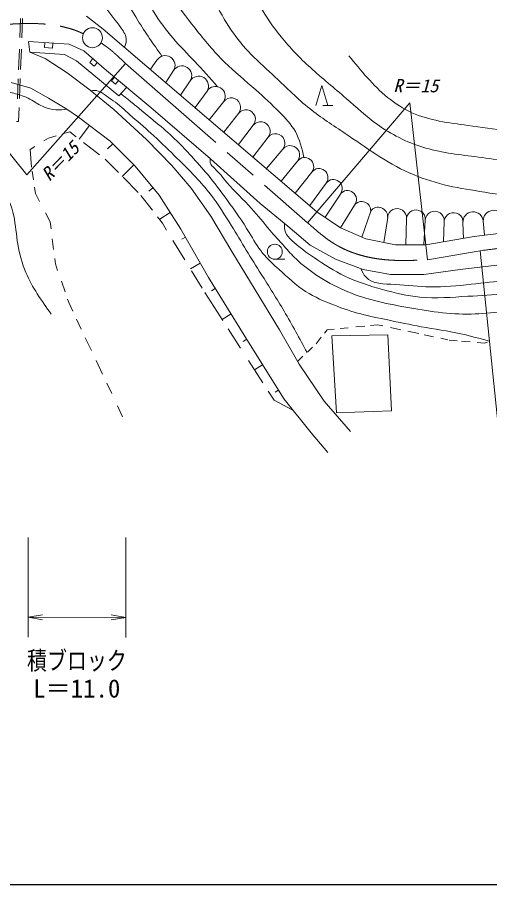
# Model space of a CAD drawing. Units: millimetres, scale not verified. Extents: x 40000 to 680000, y 20000 to 380000.
# Drawn here: x 188650 to 235986, y 205000 to 291836 of the extents above; entities that cross this region are included whole.
import ezdxf
from ezdxf.enums import TextEntityAlignment as Align

# ---------------------------------------------------------------- set-up
doc = ezdxf.new("R2010")
doc.units = ezdxf.units.MM
doc.header["$LTSCALE"] = 1000
doc.linetypes.add('CHAIN', pattern=[18.5, 12, -1.5, 3.5, -1.5])
for name, color, linetype, lineweight in [('M-BGD', 7, 'Continuous', 13), ('M-BMK', 2, 'CHAIN', 13), ('M-BMK-SRVR', 3, 'Continuous', 13), ('M-STR-HTXT', 7, 'Continuous', 13), ('M-STR-STR3', 7, 'Continuous', 13), ('M-TTL-BAND', 7, 'Continuous', 25)]:
    doc.layers.add(name, color=color, linetype=linetype, lineweight=lineweight)
doc.styles.add('ＭＳ ゴシック', font='')
doc.styles.get('ＭＳ ゴシック').set_extended_font_data('MS Gothic')

# ---------------------------------------------------------------- blocks, each defined once
blk = doc.blocks.new('open_arrow')
at = {"color": 0, "linetype": 'Continuous', "lineweight": -2}
blk.add_lwpolyline([(7.5, 1.25), (0, 0), (7.5, -1.25)], dxfattribs=at)

msp = doc.modelspace()

# ---------------------------------------------------------------- linework, layer by layer
at = {"layer": 'M-BGD'}
for p, q in [((195576, 291940), (197266, 290659)), ((188902, 289821), (188973, 291706)), ((189101, 289799), (189174, 291731)), ((197266, 290659), (218679, 272368)), ((189904, 288339), (189778, 289402)), ((189778, 289402), (193837, 289165)), ((191372, 288808), (191401, 289307)), ((192184, 288761), (192213, 289260)), ((193837, 289165), (195324, 288484)), ((188778, 286581), (188857, 288649)), ((188979, 286604), (189058, 288666)), ((191434, 287722), (189904, 288339)), ((193378, 288131), (189904, 288339)), ((192184, 288761), (191372, 288808)), ((195324, 288484), (197597, 286527)), ((193643, 286275), (191434, 287722)), ((194569, 287494), (193378, 288131)), ((198818, 283972), (194569, 287494)), ((195907, 287322), (196233, 287701)), ((202633, 287536), (201980, 286632)), ((196361, 286931), (195907, 287322)), ((196361, 286931), (196688, 287310)), ((188869, 283701), (188946, 285719)), ((195959, 284530), (193643, 286275)), ((197597, 286527), (202014, 282804)), ((198074, 285471), (198396, 285853)), ((204309, 286507), (203521, 285316)), ((188042, 285323), (190013, 284738)), ((188668, 283677), (188744, 285671)), ((198473, 285134), (198074, 285471)), ((198473, 285134), (198796, 285516)), ((205985, 285478), (205013, 284041)), ((218573, 283006), (219174, 285005)), ((219174, 285005), (219773, 283005)), ((190013, 284738), (191786, 283745)), ((198337, 282594), (195959, 284530)), ((199557, 284779), (198818, 283972)), ((207662, 284448), (206462, 282804)), ((191786, 283745), (193596, 282652)), ((209338, 283419), (207888, 281586)), ((188782, 281412), (188835, 282818)), ((193596, 282652), (194773, 281832)), ((201586, 279620), (198337, 282594)), ((202014, 282804), (208025, 277678)), ((210818, 282225), (209335, 280350)), ((219273, 283005), (220273, 283004)), ((188782, 281412), (188582, 281419)), ((194773, 281832), (197957, 279432)), ((194862, 279640), (195884, 280995)), ((212297, 281031), (210799, 279098)), ((191758, 279752), (191297, 279461)), ((192551, 279980), (191758, 279752)), ((193913, 280373), (193174, 280160)), ((194543, 279887), (193913, 280373)), ((204127, 277005), (201586, 279620)), ((213777, 279837), (212257, 277853)), ((190411, 278903), (189938, 278604)), ((196882, 278082), (195285, 279314)), ((197703, 278678), (198207, 279181)), ((197957, 279432), (200467, 276919)), ((189938, 278604), (190080, 276832)), ((215257, 278644), (213614, 276694)), ((198783, 276292), (197454, 277641)), ((199168, 275901), (200327, 277058)), ((208025, 277678), (212986, 273193)), ((216736, 277450), (215099, 275426)), ((190138, 276430), (190263, 275572)), ((200467, 276919), (202850, 274029)), ((206079, 274720), (204127, 277005)), ((218164, 276349), (216480, 274246)), ((200745, 274301), (199243, 275825)), ((190371, 274821), (190461, 274199)), ((201828, 274436), (202237, 274772)), ((208055, 271940), (206079, 274720)), ((219593, 275247), (217947, 272993)), ((190461, 274199), (190886, 273388)), ((202186, 272522), (201042, 273999)), ((202850, 274029), (205045, 270637)), ((221021, 274146), (219495, 271817)), ((212986, 273193), (215751, 270913)), ((222449, 273045), (221037, 270778)), ((191483, 272250), (191943, 271373)), ((203195, 271221), (202704, 271854)), ((202943, 271631), (203971, 272296)), ((210154, 268391), (208055, 271940)), ((218679, 272368), (221053, 270767)), ((224064, 272443), (223176, 269839)), ((225764, 271809), (225382, 269304)), ((191943, 271373), (192031, 270664)), ((203610, 270543), (203195, 271221)), ((227651, 271673), (227574, 269072)), ((229537, 271538), (229400, 269070)), ((231424, 271403), (231354, 269367)), ((233310, 271268), (233348, 269704)), ((235350, 271421), (235467, 270013)), ((205045, 270637), (207804, 265800)), ((215751, 270913), (217987, 269039)), ((221053, 270767), (223565, 269669)), ((234439, 269889), (238185, 270343)), ((192158, 269646), (192288, 268593)), ((205440, 267556), (204250, 269499)), ((205142, 269632), (205501, 269837)), ((223565, 269669), (226534, 269072)), ((229595, 269070), (234439, 269889)), ((212480, 264566), (210154, 268391)), ((217987, 269039), (220549, 267614)), ((226534, 269072), (229595, 269070)), ((192403, 267675), (192467, 267159)), ((214455, 267620), (215455, 267620)), ((220549, 267614), (223314, 266594)), ((192467, 267159), (192692, 266506)), ((205989, 266661), (206988, 267231)), ((223314, 266594), (226040, 266104)), ((229376, 266101), (233038, 266587)), ((233038, 266587), (236700, 267032)), ((207180, 264716), (206106, 266470)), ((207804, 265800), (211817, 259330)), ((226040, 266104), (229376, 266101)), ((193067, 265419), (193429, 264368)), ((209253, 261473), (207451, 264275)), ((208110, 264470), (208485, 264703)), ((214929, 260544), (212480, 264566)), ((193691, 263608), (193804, 263280)), ((193804, 263280), (194216, 262408)), ((194593, 261607), (195057, 260625)), ((209172, 261599), (210066, 262153)), ((211020, 258726), (209792, 260635)), ((216887, 257110), (214929, 260544)), ((219425, 260209), (219688, 260549)), ((219688, 260549), (220388, 260618)), ((221012, 260680), (221816, 260760)), ((222558, 260834), (223481, 260925)), ((224028, 260979), (224755, 261052)), ((224755, 261052), (225286, 260939)), ((226049, 260776), (227078, 260556)), ((195465, 259761), (196074, 258469)), ((218610, 259156), (219116, 259809)), ((220166, 259956), (225793, 260047)), ((220635, 252240), (220166, 259956)), ((225793, 260047), (226143, 252426)), ((227788, 260405), (228896, 260169)), ((229418, 260057), (230350, 259859)), ((231081, 259703), (231781, 259554)), ((211273, 259372), (211647, 259604)), ((211817, 259330), (215392, 253614)), ((217762, 258359), (218238, 258806)), ((231911, 259526), (232739, 259452)), ((233156, 259414), (234033, 259335)), ((234738, 259271), (235457, 259207)), ((235457, 259207), (235767, 259324)), ((196544, 257473), (197181, 256123)), ((213267, 255234), (211815, 257491)), ((212419, 256552), (213229, 257055)), ((216729, 257387), (217274, 257899)), ((219409, 253407), (216887, 257110)), ((197606, 255224), (198106, 254163)), ((214493, 254308), (214810, 254505)), ((214385, 253497), (213788, 254424)), ((215392, 253614), (218089, 250221)), ((198686, 252934), (199206, 251833)), ((216272, 252506), (214385, 253497)), ((222054, 250365), (219409, 253407)), ((226143, 252426), (220635, 252240)), ((218089, 250221), (219783, 248273))]:
    msp.add_line(p, q, dxfattribs=at)
msp.add_circle((214456, 268370), 750, dxfattribs=at)
for centre, radius, start, end in [((203471, 287022), 984, 328.44652, 148.44652), ((205147, 285992), 984, 328.44652, 148.44652), ((206824, 284963), 984, 328.44652, 148.44652), ((208500, 283933), 984, 328.44652, 148.44652), ((210078, 282822), 951, 321.10256, 141.10256), ((211558, 281628), 951, 321.10256, 141.10256), ((213037, 280434), 951, 321.10256, 141.10256), ((214517, 279240), 951, 321.10256, 141.10256), ((215996, 278047), 951, 321.10256, 141.10256), ((217450, 276899), 902, 322.36743, 142.36743), ((218879, 275798), 902, 322.36743, 142.36743), ((220307, 274697), 902, 322.36743, 142.36743), ((221735, 273595), 902, 322.36743, 142.36743), ((223163, 272494), 902, 356.72468, 142.36743), ((224821, 271876), 946, 355.9036, 143.1885), ((226707, 271741), 946, 355.9036, 175.9036), ((228594, 271606), 946, 355.9036, 175.9036), ((230481, 271471), 946, 355.9036, 175.9036), ((232367, 271336), 946, 355.9036, 175.9036), ((234330, 271344), 1022, 4.28099, 184.28099), ((236369, 271497), 1022, 4.28099, 184.28099)]:
    msp.add_arc(centre, radius, start, end, dxfattribs=at)
for points, knots in [([(287781, 307151), (288144, 305562), (288506, 303973), (288589, 302367), (288705, 300138), (288281, 297877), (287682, 295690), (287022, 293279), (286150, 290958), (285059, 288743), (283680, 285943), (281950, 283314), (279909, 280895), (278659, 279414), (277293, 278011), (275665, 277018), (274321, 276199), (272798, 275658), (271241, 275307), (269605, 274937), (267931, 274775), (266277, 274859), (263992, 274975), (261744, 275559), (259510, 276128), (257130, 276733), (254764, 277322), (252381, 277848), (249603, 278462), (246801, 278992), (243990, 279479), (241916, 279838), (239838, 280174), (237763, 280476), (236445, 280669), (235128, 280848), (233793, 281021), (231882, 281268), (229934, 281502), (228198, 282289), (227327, 282684), (226510, 283218), (225763, 283825), (224288, 285022), (223087, 286501), (221886, 287979)], [0, 0, 0, 0, 1, 1, 1, 2, 2, 2, 3, 3, 3, 4, 4, 4, 5, 5, 5, 6, 6, 6, 7, 7, 7, 8, 8, 8, 9, 9, 9, 10, 10, 10, 11, 11, 11, 12, 12, 12, 13, 13, 13, 14, 14, 14, 15, 15, 15, 15]), ([(192090, 302253), (193636, 303668), (195182, 305082), (195657, 304490), (195985, 304080), (195800, 302708), (195711, 301576), (195609, 300292), (195632, 299317), (195797, 298272), (195906, 297577), (196077, 296851), (196263, 296126), (196551, 295006), (196872, 293888), (197441, 292944), (197898, 292186), (198514, 291540), (199065, 290757), (199324, 290389), (199568, 289991), (199568, 289580), (199568, 289336), (199482, 289088), (199395, 288840)], [0, 0, 0, 0, 1, 1, 1, 2, 2, 2, 3, 3, 3, 4, 4, 4, 5, 5, 5, 6, 6, 6, 7, 7, 7, 8, 8, 8, 8]), ([(203142, 287949), (202312, 289127), (201482, 290306), (200726, 291529), (200144, 292468), (199606, 293434), (199088, 294418), (198619, 295306), (198167, 296210), (197878, 297164), (197569, 298183), (197447, 299261), (197417, 300337), (197394, 301141), (197423, 301943), (197561, 302726), (197695, 303487), (197932, 304229), (198169, 304972)], [0, 0, 0, 0, 1, 1, 1, 2, 2, 2, 3, 3, 3, 4, 4, 4, 5, 5, 5, 6, 6, 6, 6]), ([(208712, 284894), (207960, 285746), (207208, 286598), (206427, 287424), (205699, 288194), (204946, 288941), (204254, 289743), (203532, 290580), (202876, 291475), (202295, 292419), (201769, 293271), (201304, 294163), (200942, 295094), (200554, 296093), (200284, 297136), (200089, 298196), (199901, 299222), (199783, 300263), (199806, 301298), (199828, 302288), (199979, 303272), (200129, 304257)], [0, 0, 0, 0, 1, 1, 1, 2, 2, 2, 3, 3, 3, 4, 4, 4, 5, 5, 5, 6, 6, 6, 7, 7, 7, 7]), ([(217379, 277798), (217164, 278702), (216949, 279606), (216511, 280393), (216106, 281121), (215511, 281750), (214909, 282355), (214141, 283125), (213363, 283858), (212557, 284567), (211511, 285488), (210417, 286372), (209422, 287350), (208354, 288400), (207400, 289560), (206465, 290740), (205588, 291848), (204727, 292975), (204043, 294200), (203386, 295378), (202892, 296646), (202478, 297945), (202164, 298927), (201896, 299926), (201802, 300940), (201717, 301871), (201779, 302814), (201840, 303757)], [0, 0, 0, 0, 1, 1, 1, 2, 2, 2, 3, 3, 3, 4, 4, 4, 5, 5, 5, 6, 6, 6, 7, 7, 7, 8, 8, 8, 9, 9, 9, 9]), ([(244853, 273077), (243952, 273345), (243051, 273613), (242130, 273737), (241141, 273870), (240129, 273838), (239125, 273888), (237729, 273957), (236350, 274186), (234971, 274410), (233777, 274604), (232584, 274793), (231410, 275081), (230217, 275373), (229044, 275766), (227924, 276270), (226762, 276794), (225657, 277437), (224586, 278128), (223545, 278800), (222537, 279516), (221509, 280208), (220306, 281017), (219076, 281792), (217949, 282696), (216737, 283669), (215645, 284790), (214502, 285852), (213693, 286603), (212859, 287325), (212092, 288117), (211359, 288874), (210687, 289696), (210091, 290567), (209436, 291523), (208871, 292538), (208349, 293573), (207733, 294796), (207177, 296047), (206683, 297321), (206139, 298725), (205671, 300157), (205202, 301589)], [0, 0, 0, 0, 1, 1, 1, 2, 2, 2, 3, 3, 3, 4, 4, 4, 5, 5, 5, 6, 6, 6, 7, 7, 7, 8, 8, 8, 9, 9, 9, 10, 10, 10, 11, 11, 11, 12, 12, 12, 13, 13, 13, 14, 14, 14, 14]), ([(211302, 296888), (211814, 295551), (212326, 294213), (213003, 292958), (213590, 291869), (214301, 290843), (215084, 289879), (215979, 288776), (216969, 287755), (218016, 286800), (219182, 285736), (220418, 284753), (221612, 283720), (222637, 282832), (223632, 281907), (224734, 281114), (226112, 280123), (227658, 279337), (229277, 278838), (230964, 278318), (232729, 278110), (234484, 277887), (236480, 277634), (238463, 277363), (240448, 277078), (242186, 276828), (243924, 276567), (245655, 276269), (247363, 275975), (249064, 275644), (250767, 275318), (252393, 275007), (254021, 274700), (255642, 274368), (257930, 273899), (260203, 273381), (262505, 272942), (264101, 272638), (265710, 272371), (267239, 271850), (267900, 271624), (268546, 271351), (269192, 271078)], [0, 0, 0, 0, 1, 1, 1, 2, 2, 2, 3, 3, 3, 4, 4, 4, 5, 5, 5, 6, 6, 6, 7, 7, 7, 8, 8, 8, 9, 9, 9, 10, 10, 10, 11, 11, 11, 12, 12, 12, 13, 13, 13, 14, 14, 14, 14]), ([(300145, 284824), (299319, 284489), (298493, 284155), (297647, 283864), (296847, 283589), (296029, 283352), (295282, 282971), (294562, 282604), (293908, 282104), (293304, 281556), (292602, 280921), (291967, 280222), (291410, 279462), (290934, 278813), (290514, 278119), (290176, 277389), (289765, 276500), (289475, 275557), (289092, 274655), (288837, 274054), (288540, 273471), (288249, 272883), (287742, 271855), (287256, 270809), (286594, 269879), (286061, 269128), (285414, 268452), (284699, 267866), (284002, 267296), (283241, 266810), (282444, 266395), (281567, 265939), (280646, 265568), (279708, 265255), (278626, 264895), (277519, 264611), (276401, 264386), (275595, 264224), (274783, 264093), (273967, 263998), (272989, 263884), (272005, 263822), (271021, 263820), (269778, 263816), (268536, 263907), (267295, 264003), (265466, 264144), (263639, 264297), (261825, 264548), (260148, 264780), (258483, 265094), (256807, 265333), (255467, 265524), (254120, 265666), (252780, 265847), (251878, 265969), (250979, 266108), (250075, 266210), (248958, 266336), (247832, 266405), (246709, 266393), (245102, 266375), (243500, 266190), (241900, 266006), (240515, 265847), (239131, 265689), (237752, 265528), (236553, 265388), (235357, 265246), (234145, 265110), (232768, 264956), (231369, 264812), (230028, 264843), (228882, 264869), (227777, 265024), (226511, 265086), (225419, 265140), (224207, 265125), (223567, 265840), (223359, 266071), (223212, 266379), (223064, 266687)], [0, 0, 0, 0, 1, 1, 1, 2, 2, 2, 3, 3, 3, 4, 4, 4, 5, 5, 5, 6, 6, 6, 7, 7, 7, 8, 8, 8, 9, 9, 9, 10, 10, 10, 11, 11, 11, 12, 12, 12, 13, 13, 13, 14, 14, 14, 15, 15, 15, 16, 16, 16, 17, 17, 17, 18, 18, 18, 19, 19, 19, 20, 20, 20, 21, 21, 21, 22, 22, 22, 23, 23, 23, 24, 24, 24, 25, 25, 25, 26, 26, 26, 27, 27, 27, 27]), ([(193615, 282638), (193246, 282602), (192877, 282566), (192507, 282587), (192116, 282610), (191725, 282697), (191363, 282845), (190854, 283053), (190403, 283382), (189916, 283640), (189660, 283776), (189395, 283892), (189122, 283991), (188698, 284145), (188258, 284255), (187815, 284342), (187221, 284459), (186621, 284533), (186017, 284600), (185404, 284669), (184786, 284730), (184173, 284695), (183591, 284662), (183013, 284542), (182445, 284393), (181681, 284193), (180933, 283941), (180226, 283601), (179996, 283490), (179770, 283370), (179543, 283251), (179408, 283180), (179272, 283109), (179135, 283038), (179090, 283015), (179044, 282992), (178999, 282968)], [0, 0, 0, 0, 1, 1, 1, 2, 2, 2, 3, 3, 3, 4, 4, 4, 5, 5, 5, 6, 6, 6, 7, 7, 7, 8, 8, 8, 9, 9, 9, 10, 10, 10, 11, 11, 11, 12, 12, 12, 12]), ([(217685, 258286), (216938, 259671), (216191, 261056), (215391, 262410), (214648, 263668), (213859, 264900), (213083, 266138), (212082, 267734), (211102, 269342), (210118, 270952), (209451, 272043), (208781, 273136), (207995, 274141), (207537, 274728), (207038, 275285), (206528, 275829), (205828, 276577), (205104, 277301), (204374, 278018), (203606, 278772), (202830, 279519), (202032, 280239), (201342, 280861), (200636, 281462), (199940, 282084), (199392, 282574), (198849, 283077), (198254, 283491), (198028, 283648), (197795, 283793), (197567, 283961), (197305, 284153), (197051, 284376), (196755, 284461), (196523, 284527), (196265, 284509), (196008, 284490)], [0, 0, 0, 0, 1, 1, 1, 2, 2, 2, 3, 3, 3, 4, 4, 4, 5, 5, 5, 6, 6, 6, 7, 7, 7, 8, 8, 8, 9, 9, 9, 10, 10, 10, 11, 11, 11, 12, 12, 12, 12]), ([(235971, 259402), (235015, 259669), (234060, 259936), (233092, 260149), (231784, 260437), (230454, 260625), (229135, 260864), (228010, 261069), (226893, 261311), (225772, 261540), (224871, 261724), (223967, 261900), (223081, 262135), (222183, 262374), (221303, 262674), (220430, 263008), (219427, 263392), (218435, 263820), (217542, 264396), (216585, 265012), (215743, 265799), (214892, 266574), (214308, 267106), (213720, 267632), (213231, 268238), (212719, 268872), (212315, 269595), (211887, 270297), (211211, 271404), (210472, 272460), (209712, 273504), (209065, 274394), (208403, 275275), (207696, 276118), (207178, 276736), (206636, 277334), (206092, 277931), (205616, 278454), (205139, 278976), (204635, 279470), (204056, 280036), (203442, 280565), (202823, 281087), (202080, 281714), (201331, 282331), (200577, 282942), (200394, 283090), (200211, 283238), (200028, 283385), (199891, 283496), (199754, 283607), (199617, 283718), (199419, 283878), (199221, 284036), (199022, 284195)], [0, 0, 0, 0, 1, 1, 1, 2, 2, 2, 3, 3, 3, 4, 4, 4, 5, 5, 5, 6, 6, 6, 7, 7, 7, 8, 8, 8, 9, 9, 9, 10, 10, 10, 11, 11, 11, 12, 12, 12, 13, 13, 13, 14, 14, 14, 15, 15, 15, 16, 16, 16, 17, 17, 17, 18, 18, 18, 18]), ([(182049, 281361), (182731, 280863), (183413, 280365), (183967, 279755), (184770, 278869), (185305, 277747), (185953, 276718), (186353, 276082), (186797, 275481), (187172, 274834), (187685, 273947), (188069, 272973), (188286, 271972), (188491, 271030), (188547, 270065), (188703, 269111), (188861, 268142), (189123, 267184), (189503, 266285), (190133, 264794), (191090, 263463), (192047, 262131)], [0, 0, 0, 0, 1, 1, 1, 2, 2, 2, 3, 3, 3, 4, 4, 4, 5, 5, 5, 6, 6, 6, 7, 7, 7, 7]), ([(208001, 277698), (207978, 277551), (207956, 277403), (207988, 277273), (208039, 277061), (208236, 276895), (208415, 276725), (208898, 276265), (209250, 275775), (209645, 275306), (210403, 274406), (211318, 273588), (212131, 272696), (212766, 271998), (213339, 271254), (213948, 270541), (214417, 269991), (214907, 269459), (215392, 268921), (215780, 268489), (216165, 268053), (216581, 267649), (217216, 267033), (217925, 266491), (218667, 266002), (219534, 265431), (220445, 264932), (221394, 264515), (222383, 264082), (223411, 263738), (224457, 263470), (225489, 263204), (226537, 263012), (227586, 262825), (228666, 262633), (229747, 262446), (230836, 262314), (231932, 262182), (233038, 262105), (234140, 262125), (235172, 262143), (236201, 262247), (237230, 262336), (238350, 262433), (239470, 262514), (240588, 262615), (241879, 262731), (243168, 262874), (244454, 263066), (245518, 263225), (246581, 263417), (247651, 263452), (248578, 263482), (249510, 263394), (250434, 263276), (251299, 263165), (252158, 263027), (253015, 262873), (254150, 262667), (255281, 262432), (256412, 262201), (258059, 261865), (259706, 261539), (261347, 261167), (262427, 260923), (263504, 260658), (264597, 260496), (265680, 260336), (266780, 260276), (267874, 260226), (268774, 260184), (269670, 260149), (270576, 260130), (271771, 260106), (272983, 260111), (274134, 260395), (274737, 260544), (275322, 260769), (275922, 260930), (276796, 261166), (277700, 261268), (278601, 261380), (279556, 261499), (280506, 261629), (281461, 261709), (282551, 261800), (283648, 261824), (284741, 261917), (285704, 261998), (286665, 262133), (287601, 262366), (288948, 262701), (290244, 263241), (291485, 263868), (292473, 264368), (293426, 264924), (294345, 265551), (295089, 266059), (295811, 266613), (296363, 267325), (296802, 267893), (297134, 268560), (297298, 269251), (297539, 270271), (297416, 271342), (297360, 272411), (297324, 273094), (297316, 273776), (297452, 274427), (297620, 275233), (298010, 275992), (298387, 276744), (298661, 277292), (298928, 277836), (299114, 278412), (299178, 278613), (299233, 278819), (299280, 279027), (299335, 279275), (299379, 279527), (299470, 279761), (299565, 280007), (299713, 280233), (299873, 280447), (299994, 280610), (300123, 280765), (300252, 280920)], [0, 0, 0, 0, 1, 1, 1, 2, 2, 2, 3, 3, 3, 4, 4, 4, 5, 5, 5, 6, 6, 6, 7, 7, 7, 8, 8, 8, 9, 9, 9, 10, 10, 10, 11, 11, 11, 12, 12, 12, 13, 13, 13, 14, 14, 14, 15, 15, 15, 16, 16, 16, 17, 17, 17, 18, 18, 18, 19, 19, 19, 20, 20, 20, 21, 21, 21, 22, 22, 22, 23, 23, 23, 24, 24, 24, 25, 25, 25, 26, 26, 26, 27, 27, 27, 28, 28, 28, 29, 29, 29, 30, 30, 30, 31, 31, 31, 32, 32, 32, 33, 33, 33, 34, 34, 34, 35, 35, 35, 36, 36, 36, 37, 37, 37, 38, 38, 38, 39, 39, 39, 40, 40, 40, 41, 41, 41, 42, 42, 42, 42]), ([(248056, 265085), (246960, 265031), (245864, 264978), (244771, 264889), (243635, 264797), (242501, 264667), (241367, 264536), (240115, 264391), (238862, 264244), (237607, 264143), (236344, 264041), (235078, 263985), (233808, 263908), (232196, 263811), (230575, 263680), (228979, 263833), (227725, 263953), (226485, 264249), (225259, 264588), (223958, 264947), (222671, 265354), (221461, 265936), (220395, 266449), (219389, 267099), (218415, 267759), (217633, 268289), (216872, 268827), (216160, 269502), (215899, 269750), (215645, 270016), (215528, 270334), (215432, 270594), (215428, 270888), (215424, 271182)], [0, 0, 0, 0, 1, 1, 1, 2, 2, 2, 3, 3, 3, 4, 4, 4, 5, 5, 5, 6, 6, 6, 7, 7, 7, 8, 8, 8, 9, 9, 9, 10, 10, 10, 11, 11, 11, 11])]:
    msp.add_open_spline(points, degree=3, knots=knots, dxfattribs=at)
at = {"layer": 'M-BMK'}
for p, q in [((199495, 287200), (217732, 271275)), ((229739, 267565), (235042, 268469))]:
    msp.add_line(p, q, dxfattribs=at)
for points, knots in [([(180666, 287124), (181521, 287806), (182375, 288487), (183262, 289156), (184093, 289783), (184953, 290399), (185911, 290746), (186891, 291102), (187976, 291177), (189039, 291206), (189842, 291229), (190634, 291225), (191426, 291162), (191559, 291152), (191691, 291140), (191823, 291126), (191955, 291112), (192086, 291096), (192218, 291078), (192350, 291061), (192481, 291041), (192612, 291019), (192936, 290962), (193256, 290884), (193576, 290801), (193895, 290718), (194213, 290629), (194520, 290510), (194539, 290502), (194558, 290495), (194577, 290487), (194690, 290443), (194805, 290401), (194917, 290352), (195032, 290300), (195144, 290241), (195256, 290181)], [0, 0, 0, 0, 1, 1, 1, 2, 2, 2, 3, 3, 3, 4, 4, 4, 5, 5, 5, 6, 6, 6, 7, 7, 7, 8, 8, 8, 9, 9, 9, 10, 10, 10, 11, 11, 11, 12, 12, 12, 12]), ([(197043, 289288), (197131, 289223), (197219, 289157), (197308, 289093), (197408, 289021), (197510, 288951), (197610, 288879), (197723, 288798), (197834, 288715), (197941, 288627), (197989, 288587), (198037, 288546), (198084, 288506), (198132, 288466), (198181, 288426), (198228, 288386), (198276, 288345), (198323, 288304), (198369, 288262), (198754, 287918), (199124, 287559), (199495, 287200)], [0, 0, 0, 0, 1, 1, 1, 2, 2, 2, 3, 3, 3, 4, 4, 4, 5, 5, 5, 6, 6, 6, 7, 7, 7, 7]), ([(217732, 271275), (218648, 270468), (219564, 269661), (220608, 269051), (221713, 268406), (222961, 267982), (224229, 267748), (225233, 267562), (226249, 267494), (227264, 267490), (228090, 267487), (228914, 267526), (229739, 267565)], [0, 0, 0, 0, 1, 1, 1, 2, 2, 2, 3, 3, 3, 4, 4, 4, 4]), ([(235042, 268469), (236186, 268617), (237330, 268765), (238478, 268876), (239800, 269004), (241126, 269083), (242454, 269133), (244162, 269197), (245873, 269213), (247575, 269107), (249288, 269001), (250992, 268771), (252696, 268541)], [0, 0, 0, 0, 1, 1, 1, 2, 2, 2, 3, 3, 3, 4, 4, 4, 4])]:
    msp.add_open_spline(points, degree=3, knots=knots, dxfattribs=at)
at = {"layer": 'M-BMK-SRVR'}
msp.add_circle((196178, 289796), 1000, dxfattribs=at)
at = {"layer": 'M-STR-HTXT'}
for p, q in [((180666, 287124), (189588, 276079)), ((199495, 287200), (189588, 276079)), ((217732, 271275), (227995, 283267)), ((229739, 267565), (227995, 283267)), ((235042, 268469), (237763, 241908))]:
    msp.add_line(p, q, dxfattribs=at)
at = {"layer": 'M-STR-STR3'}
for p, q in [((189740, 239766), (189732, 229766)), ((199522, 239759), (199514, 229759)), ((199516, 231759), (189733, 231766))]:
    msp.add_line(p, q, dxfattribs=at)
at = {"layer": 'M-TTL-BAND'}
msp.add_line((40000, 205000), (579000, 205000), dxfattribs=at)

# ---------------------------------------------------------------- block references
at = {"layer": 'M-STR-STR3', "xscale": 193, "yscale": 193}
msp.add_blockref('open_arrow', (189733, 231766), dxfattribs=at)
at = {"layer": 'M-STR-STR3', "xscale": 193, "yscale": 193, "rotation": 180}
msp.add_blockref('open_arrow', (199516, 231759), dxfattribs=at)

# ---------------------------------------------------------------- texts
at = {"layer": 'M-STR-HTXT', "style": 'ＭＳ ゴシック', "oblique": 15}
for rotation, p in [(359.716, (226347, 285007)), (46.079, (191394, 275812))]:
    msp.add_text('R＝15', height=1320, rotation=rotation, dxfattribs=at).set_placement(p, align=Align.MIDDLE_LEFT)
at = {"layer": 'M-STR-STR3', "style": 'ＭＳ ゴシック', "width": 0.8}
msp.add_text('積ブロック', height=1833, rotation=359.956, dxfattribs=at).set_placement((189621, 227439), align=Align.MIDDLE_LEFT)
at = {"layer": 'M-STR-STR3', "style": 'ＭＳ ゴシック'}
msp.add_text('L＝11.0', height=1833, rotation=359.956, dxfattribs=at).set_placement((190244, 224653), align=Align.MIDDLE_LEFT)

doc.saveas('drawing.dxf')
